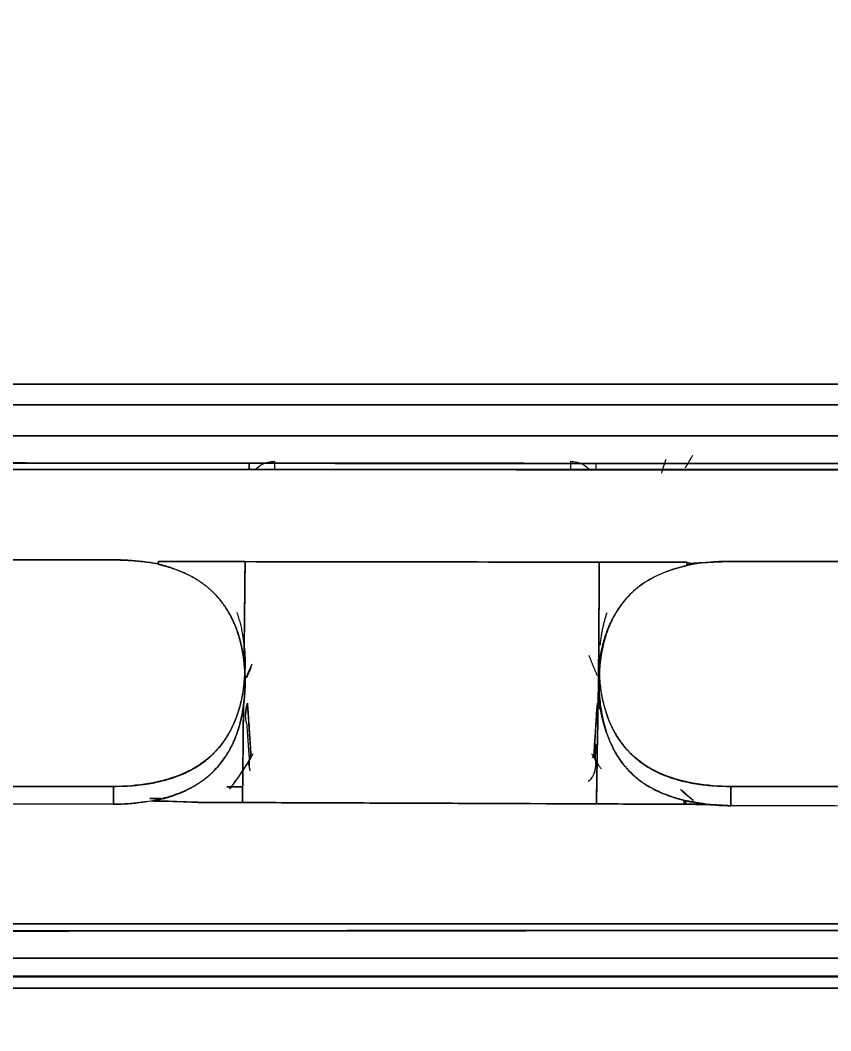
# Model space of a CAD drawing. Header units: inches. Extents: x 1105 to 1525, y -292 to 302.
# Drawn here: x 1224.23 to 1233.83, y 26.82 to 38.78 of the extents above; entities that cross this region are included whole.
import ezdxf

# ---------------------------------------------------------------- set-up
doc = ezdxf.new("R2010")
doc.units = ezdxf.units.IN
doc.header["$LTSCALE"] = 2.42
doc.header["$MEASUREMENT"] = 0
doc.header["$PDMODE"] = 3
doc.header["$PDSIZE"] = 0.3125
doc.layers.get('0').update_dxf_attribs({"linetype": 'CONTINUOUS'})
doc.layers.get('Defpoints').update_dxf_attribs({"linetype": 'CONTINUOUS'})
doc.layers.add('DIM', color=3, linetype='CONTINUOUS', lineweight=18)
doc.styles.get("Standard").update_dxf_attribs({"font": 'arial.ttf', "width": 0.8})
doc.dimstyles.new('ISO-25', dxfattribs={"dimtxt": 5, "dimasz": 2.5, "dimexe": 1.25, "dimexo": 0.625, "dimgap": 2, "dimtad": 1, "dimtih": 1, "dimtoh": 1, "dimdec": 1, "dimdsep": 46, "dimtxsty": 'Standard', "dimcen": 0, "dimclrd": 3, "dimclre": 3, "dimclrt": 4, "dimadec": 0, "dimazin": 0, "dimtfac": 1, "dimtdec": 1, "dimtmove": 0, "dimatfit": 3, "dimfxl": 1, "dimarcsym": 0})

# ---------------------------------------------------------------- blocks, each defined once
blk = doc.blocks.new('*D1')
at = {"layer": 'Defpoints', "color": 0, "transparency": 16777216}
for p in [(1211.201, 101.815), (1211.201, -172.578), (1309.638, -172.578)]:
    blk.add_point(p, dxfattribs=at)
at = {"layer": 'DIM', "color": 3, "lineweight": -2, "transparency": 16777216}
for p, q in [((1211.826, 101.815), (1310.888, 101.815)), ((1309.638, 96.815), (1309.638, -30.872)), ((1309.638, -167.578), (1309.638, -39.892)), ((1211.826, -172.578), (1310.888, -172.578))]:
    blk.add_line(p, q, dxfattribs=at)
at = {"layer": 'DIM', "color": 3, "transparency": 16777216}
for points in [[(1308.805, 96.815), (1310.472, 96.815), (1309.638, 101.815)], [(1308.805, -167.578), (1310.472, -167.578), (1309.638, -172.578)]]:
    blk.add_solid(points, dxfattribs=at)
at = {"layer": 'DIM', "color": 4, "transparency": 16777216, "insert": (1309.638, -35.382), "char_height": 5, "attachment_point": 5}
blk.add_mtext('274.4', dxfattribs=at)
blk = doc.blocks.new('*D3')
at = {"layer": 'Defpoints', "color": 0, "transparency": 16777216}
for p in [(1279.036, 140.16), (1143.365, 34.026), (1279.036, 34.019)]:
    blk.add_point(p, dxfattribs=at)
at = {"layer": 'DIM', "color": 3, "lineweight": -2, "transparency": 16777216}
for p, q in [((1143.365, 34.651), (1143.365, 141.41)), ((1279.036, 34.644), (1279.036, 141.41)), ((1148.365, 140.16), (1202.64, 140.16)), ((1274.036, 140.16), (1219.761, 140.16))]:
    blk.add_line(p, q, dxfattribs=at)
at = {"layer": 'DIM', "color": 3, "transparency": 16777216}
for points in [[(1148.365, 140.993), (1148.365, 139.326), (1143.365, 140.16)], [(1274.036, 140.993), (1274.036, 139.326), (1279.036, 140.16)]]:
    blk.add_solid(points, dxfattribs=at)
at = {"layer": 'DIM', "color": 4, "transparency": 16777216, "insert": (1211.201, 140.16), "char_height": 5, "attachment_point": 5}
blk.add_mtext('135.7', dxfattribs=at)

msp = doc.modelspace()

# ---------------------------------------------------------------- linework, layer by layer
at = {"linetype": 'Continuous', "lineweight": 18, "extrusion": (0, 1, 0)}
for p, q in [((1226.895, 30.954), (1226.895, 31.166)), ((1231.087, 31.03), (1231.087, 30.943)), ((1225.338, 29.713), (1220.958, 29.713)), ((1225.338, 29.502), (1225.338, 29.713)), ((1237.028, 29.713), (1232.648, 29.713)), ((1232.648, 29.713), (1232.648, 29.484)), ((1220.958, 29.511), (1225.338, 29.502)), ((1174.196, 27.458), (1248.197, 27.458))]:
    msp.add_line(p, q, dxfattribs=at)
at = {"linetype": 'Continuous', "lineweight": 18}
for points, degree, knots in [([(1278.773, 32.316), (1278.773, 34.452), (1278.555, 38.724), (1277.581, 45.07), (1275.967, 51.293), (1273.729, 57.334), (1270.89, 63.134), (1267.475, 68.637), (1263.519, 73.79), (1259.058, 78.543), (1254.137, 82.852), (1248.802, 86.674), (1243.105, 89.972), (1237.101, 92.715), (1230.847, 94.877), (1224.405, 96.435), (1217.834, 97.377), (1213.412, 97.587), (1211.201, 97.587)], 3, [0, 0, 0, 0, 0.0625, 0.125, 0.1875, 0.25, 0.3125, 0.375, 0.4375, 0.5, 0.5625, 0.625, 0.6875, 0.75, 0.8125, 0.875, 0.9375, 1, 1, 1, 1]), ([(1211.201, 97.587), (1213.412, 97.587), (1217.834, 97.376), (1226.594, 96.122), (1237.226, 93.007), (1247.024, 87.949), (1254.135, 82.851), (1259.059, 78.544), (1263.517, 73.789), (1267.476, 68.637), (1270.888, 63.133), (1273.73, 57.334), (1275.594, 52.3), (1276.773, 48.182), (1277.744, 44.012), (1278.555, 38.724), (1278.773, 34.452), (1278.773, 32.316)], 3, [0, 0, 0, 0, 0.0625, 0.125, 0.25, 0.375, 0.4375, 0.5, 0.5625, 0.625, 0.6875, 0.75, 0.8125, 0.84375, 0.875, 0.9375, 1, 1, 1, 1]), ([(1195.817, 93.394), (1202.015, 94.846), (1208.388, 95.111), (1213.318, 95.316), (1218.223, 94.804), (1224.622, 94.135), (1230.757, 92.275), (1238.11, 90.045), (1244.729, 86.221), (1251.525, 82.295), (1257.155, 76.908), (1262.782, 71.525), (1266.914, 64.997), (1271.044, 58.472), (1273.44, 51.181), (1275.835, 43.891), (1276.356, 36.257), (1276.877, 28.632), (1275.497, 21.105), (1274.115, 13.574), (1270.908, 6.579), (1268.052, 0.347), (1263.883, -5.15), (1257.961, -12.96), (1249.886, -18.696), (1244.869, -22.26), (1239.241, -24.844)], 2, [0, 0, 0, 0.125, 0.125, 0.1875, 0.1875, 0.25, 0.25, 0.3125, 0.3125, 0.375, 0.375, 0.4375, 0.4375, 0.5, 0.5, 0.5625, 0.5625, 0.625, 0.625, 0.6875, 0.6875, 0.75, 0.75, 0.875, 0.875, 1, 1, 1]), ([(1239.241, -24.844), (1239.945, -24.521), (1241.272, -23.883), (1243.174, -22.889), (1245.001, -21.861), (1246.885, -20.721), (1248.901, -19.401), (1251.067, -17.862), (1253.381, -16.063), (1255.852, -13.947), (1258.478, -11.445), (1261.219, -8.502), (1263.993, -5.097), (1266.701, -1.233), (1269.256, 3.091), (1271.566, 7.863), (1273.516, 12.997), (1275.013, 18.357), (1276.016, 23.822), (1276.519, 29.339), (1276.519, 34.879), (1276.016, 40.4), (1275.013, 45.856), (1273.519, 51.206), (1271.546, 56.409), (1269.108, 61.424), (1266.224, 66.213), (1262.916, 70.741), (1259.21, 74.971), (1255.137, 78.868), (1250.725, 82.407), (1245.994, 85.568), (1241.004, 88.308), (1235.91, 90.561), (1230.9, 92.3), (1226.102, 93.564), (1221.565, 94.42), (1217.342, 94.931), (1213.501, 95.163), (1210.069, 95.186), (1207.014, 95.06), (1204.285, 94.831), (1201.84, 94.532), (1199.657, 94.187), (1197.676, 93.811), (1196.425, 93.537), (1195.817, 93.394)], 3, [0, 0, 0, 0, 0.012202, 0.023189, 0.033858, 0.045296, 0.057999, 0.071972, 0.087381, 0.104481, 0.123651, 0.145097, 0.168608, 0.193819, 0.220656, 0.249232, 0.279085, 0.309194, 0.339088, 0.368937, 0.398843, 0.428755, 0.458652, 0.488547, 0.518447, 0.548347, 0.57824, 0.608136, 0.638049, 0.667943, 0.697772, 0.727718, 0.757896, 0.787508, 0.81533, 0.841142, 0.865293, 0.887639, 0.907732, 0.925508, 0.941345, 0.955585, 0.96839, 0.979913, 0.990205, 1, 1, 1, 1]), ([(1275.847, 28.397), (1275.855, 28.506), (1276.042, 31.393), (1276.001, 37.08), (1274.791, 45.363), (1272.449, 53.418), (1269.02, 61.1), (1264.562, 68.273), (1259.157, 74.81), (1252.9, 80.594), (1245.902, 85.522), (1238.289, 89.508), (1230.196, 92.479), (1221.759, 94.387), (1213.124, 95.194), (1204.448, 94.882), (1198.741, 93.93), (1195.937, 93.274)], 3, [0, 0, 0, 0, 0.002813, 0.073998, 0.145197, 0.216398, 0.287593, 0.358788, 0.429985, 0.501178, 0.572361, 0.643545, 0.714738, 0.785869, 0.857235, 0.928659, 1, 1, 1, 1]), ([(1195.887, 93.19), (1196.492, 93.332), (1197.738, 93.605), (1199.71, 93.979), (1201.883, 94.322), (1204.316, 94.62), (1207.033, 94.848), (1210.074, 94.973), (1213.49, 94.95), (1217.314, 94.719), (1221.518, 94.21), (1226.034, 93.358), (1230.81, 92.1), (1235.796, 90.369), (1240.867, 88.127), (1245.834, 85.4), (1250.543, 82.252), (1254.935, 78.73), (1258.989, 74.851), (1262.678, 70.64), (1265.971, 66.134), (1268.842, 61.366), (1271.269, 56.374), (1273.233, 51.195), (1274.72, 45.87), (1275.718, 40.438), (1276.219, 34.943), (1276.219, 29.429), (1275.719, 23.937), (1274.72, 18.497), (1273.23, 13.162), (1271.289, 8.051), (1268.99, 3.302), (1266.446, -1.003), (1263.75, -4.849), (1260.989, -8.238), (1258.26, -11.168), (1255.647, -13.658), (1253.187, -15.765), (1250.884, -17.555), (1248.728, -19.088), (1246.721, -20.401), (1244.846, -21.536), (1243.027, -22.56), (1241.133, -23.549), (1239.813, -24.184), (1239.113, -24.505)], 3, [0, 0, 0, 0, 0.009795, 0.020087, 0.03161, 0.044415, 0.058655, 0.074492, 0.092268, 0.112361, 0.134707, 0.158858, 0.18467, 0.212492, 0.242104, 0.272282, 0.302228, 0.332057, 0.361951, 0.391864, 0.42176, 0.451653, 0.481553, 0.511453, 0.541348, 0.571245, 0.601157, 0.631063, 0.660912, 0.690806, 0.720915, 0.750768, 0.779344, 0.806181, 0.831392, 0.854903, 0.876349, 0.895519, 0.912619, 0.928028, 0.942001, 0.954704, 0.966142, 0.976811, 0.987798, 1, 1, 1, 1]), ([(1238.926, -24.204), (1244.594, -21.601), (1249.636, -17.993), (1253.679, -15.099), (1257.214, -11.632), (1261.748, -7.184), (1265.281, -1.952), (1269.377, 4.114), (1271.926, 10.932), (1274.313, 17.314), (1275.221, 24.04), (1276.204, 31.32), (1275.41, 38.624), (1274.478, 47.195), (1271.171, 55.203), (1268.094, 62.655), (1263.166, 69.11), (1259.017, 74.545), (1253.753, 79.002), (1248.176, 83.723), (1241.629, 87.101), (1235.346, 90.344), (1228.485, 92.185), (1218.496, 94.865), (1208.135, 94.39), (1201.98, 94.108), (1195.989, 92.705)], 2, [0, 0, 0, 0.125, 0.125, 0.1875, 0.1875, 0.25, 0.25, 0.3125, 0.3125, 0.375, 0.375, 0.4375, 0.4375, 0.5, 0.5, 0.5625, 0.5625, 0.625, 0.625, 0.6875, 0.6875, 0.75, 0.75, 0.875, 0.875, 1, 1, 1]), ([(1195.989, 92.705), (1196.681, 92.867), (1198.001, 93.154), (1199.941, 93.514), (1201.848, 93.812), (1203.864, 94.068), (1206.081, 94.278), (1208.538, 94.424), (1211.258, 94.481), (1214.287, 94.415), (1217.665, 94.179), (1221.39, 93.718), (1225.413, 92.977), (1229.663, 91.91), (1234.077, 90.476), (1238.587, 88.642), (1243.083, 86.403), (1247.409, 83.81), (1251.422, 80.959), (1255.075, 77.927), (1258.424, 74.708), (1261.577, 71.202), (1264.604, 67.271), (1267.483, 62.819), (1270.107, 57.845), (1272.33, 52.456), (1274.036, 46.829), (1275.168, 41.173), (1275.735, 35.705), (1275.811, 30.574), (1275.491, 25.797), (1274.836, 21.258), (1273.845, 16.787), (1272.478, 12.274), (1270.697, 7.727), (1268.522, 3.274), (1266.041, -0.911), (1263.375, -4.71), (1260.618, -8.09), (1257.835, -11.072), (1255.092, -13.667), (1252.471, -15.879), (1250.029, -17.736), (1247.779, -19.294), (1245.71, -20.607), (1243.81, -21.721), (1242.074, -22.664), (1240.467, -23.48), (1239.433, -23.971), (1238.926, -24.204)], 3, [0, 0, 0, 0, 0.011269, 0.021419, 0.031278, 0.041852, 0.053605, 0.066538, 0.08081, 0.096678, 0.114498, 0.1344, 0.156117, 0.179301, 0.203861, 0.229789, 0.256714, 0.283873, 0.310306, 0.335514, 0.360061, 0.38505, 0.41157, 0.440282, 0.471001, 0.502948, 0.535235, 0.566974, 0.597228, 0.625207, 0.651, 0.675617, 0.700265, 0.725877, 0.752635, 0.779868, 0.806498, 0.831609, 0.855023, 0.876985, 0.897373, 0.915773, 0.93207, 0.946569, 0.959582, 0.971263, 0.981756, 0.991115, 1, 1, 1, 1]), ([(1248.196, 33.527), (1246.341, 33.527), (1242.787, 33.528), (1237.612, 33.531), (1232.647, 33.535), (1227.637, 33.539), (1222.421, 33.542), (1216.909, 33.544), (1213.139, 33.545), (1211.196, 33.545)], 3, [0, 0, 0, 0, 0.150471, 0.288099, 0.419622, 0.553075, 0.694302, 0.842529, 1, 1, 1, 1]), ([(1227.019, 33.464), (1227.025, 33.471), (1227.033, 33.478), (1227.058, 33.501), (1227.078, 33.515), (1227.122, 33.537), (1227.145, 33.546), (1227.193, 33.557), (1227.217, 33.56), (1227.242, 33.561)], 3, [0, 0, 0, 0, 0.120557, 0.120557, 0.413704, 0.413704, 0.706852, 0.706852, 1, 1, 1, 1]), ([(1227.242, 33.561), (1227.242, 33.56), (1227.242, 33.558), (1227.242, 33.555), (1227.242, 33.552), (1227.242, 33.549), (1227.242, 33.546), (1227.242, 33.542), (1227.242, 33.538), (1227.242, 33.534), (1227.242, 33.529), (1227.242, 33.525), (1227.242, 33.52), (1227.242, 33.514), (1227.242, 33.509), (1227.242, 33.502), (1227.242, 33.496), (1227.242, 33.489), (1227.242, 33.482), (1227.242, 33.475), (1227.242, 33.468), (1227.242, 33.464), (1227.242, 33.463)], 3, [0, 0, 0, 0, 0.048944, 0.097379, 0.14547, 0.193379, 0.241262, 0.289269, 0.337544, 0.386221, 0.435426, 0.485276, 0.535878, 0.587329, 0.639715, 0.693116, 0.747598, 0.803222, 0.860039, 0.918092, 0.977417, 1, 1, 1, 1]), ([(1230.749, 33.561), (1230.774, 33.56), (1230.798, 33.557), (1230.846, 33.546), (1230.869, 33.537), (1230.913, 33.515), (1230.933, 33.501), (1230.959, 33.478), (1230.966, 33.471), (1230.973, 33.463)], 3, [0, 0, 0, 0, 0.292109, 0.292109, 0.584218, 0.584218, 0.876327, 0.876327, 1, 1, 1, 1]), ([(1230.749, 33.561), (1230.749, 33.55), (1230.749, 33.532), (1230.749, 33.495), (1230.749, 33.481), (1230.749, 33.466)], 3, [0, 0, 0, 0, 0.657542, 0.657542, 1, 1, 1, 1]), ([(1248.196, 33.459), (1242.03, 33.461), (1235.863, 33.462), (1223.53, 33.463), (1217.363, 33.463), (1211.196, 33.465)], 3, [0, 0, 0, 0, 0.5, 0.5, 1, 1, 1, 1]), ([(1211.196, 33.465), (1212.231, 33.465), (1214.4, 33.465), (1217.802, 33.465), (1221.502, 33.464), (1225.5, 33.463), (1229.723, 33.462), (1233.899, 33.461), (1237.758, 33.46), (1241.1, 33.459), (1243.925, 33.459), (1246.233, 33.459), (1247.599, 33.459), (1248.196, 33.459)], 3, [0, 0, 0, 0, 0.083895, 0.175842, 0.275842, 0.383895, 0.5, 0.618249, 0.722532, 0.812849, 0.889199, 0.951583, 1, 1, 1, 1]), ([(1225.333, 32.394), (1225.341, 32.394), (1225.357, 32.394), (1225.382, 32.393), (1225.406, 32.393), (1225.429, 32.392), (1225.453, 32.391), (1225.477, 32.391), (1225.5, 32.389), (1225.523, 32.388), (1225.546, 32.387), (1225.569, 32.385), (1225.592, 32.383), (1225.615, 32.381), (1225.638, 32.379), (1225.66, 32.377), (1225.675, 32.375), (1225.682, 32.374)], 3, [0, 0, 0, 0, 0.06909, 0.137801, 0.206138, 0.274111, 0.341726, 0.408991, 0.475916, 0.542506, 0.608771, 0.674719, 0.740359, 0.805698, 0.870745, 0.93551, 1, 1, 1, 1]), ([(1226.883, 31.184), (1226.882, 31.191), (1226.881, 31.205), (1226.878, 31.226), (1226.875, 31.248), (1226.872, 31.269), (1226.868, 31.291), (1226.864, 31.312), (1226.86, 31.333), (1226.856, 31.355), (1226.851, 31.376), (1226.847, 31.397), (1226.841, 31.418), (1226.836, 31.439), (1226.83, 31.461), (1226.824, 31.482), (1226.818, 31.503), (1226.811, 31.523), (1226.804, 31.544), (1226.797, 31.565), (1226.789, 31.586), (1226.781, 31.606), (1226.773, 31.627), (1226.764, 31.647), (1226.755, 31.667), (1226.746, 31.687), (1226.736, 31.707), (1226.726, 31.727), (1226.715, 31.747), (1226.705, 31.766), (1226.693, 31.785), (1226.682, 31.804), (1226.67, 31.823), (1226.657, 31.842), (1226.644, 31.861), (1226.631, 31.879), (1226.617, 31.897), (1226.603, 31.915), (1226.589, 31.932), (1226.574, 31.949), (1226.559, 31.966), (1226.539, 31.988), (1226.514, 32.013), (1226.482, 32.043), (1226.45, 32.071), (1226.416, 32.098), (1226.381, 32.123), (1226.345, 32.147), (1226.308, 32.17), (1226.271, 32.192), (1226.232, 32.212), (1226.193, 32.231), (1226.154, 32.249), (1226.114, 32.266), (1226.073, 32.282), (1226.032, 32.296), (1225.991, 32.31), (1225.949, 32.322), (1225.907, 32.334), (1225.879, 32.34), (1225.865, 32.344)], 3, [0, 0, 0, 0, 0.013165, 0.026341, 0.039529, 0.05273, 0.065944, 0.079173, 0.092416, 0.105675, 0.118951, 0.132242, 0.145549, 0.158869, 0.172202, 0.185546, 0.1989, 0.212265, 0.225639, 0.239023, 0.252415, 0.265817, 0.279229, 0.292651, 0.306085, 0.31953, 0.332988, 0.346462, 0.359952, 0.37346, 0.386988, 0.400532, 0.414091, 0.427665, 0.441251, 0.454848, 0.468455, 0.482071, 0.495695, 0.509327, 0.522965, 0.53661, 0.56236, 0.588095, 0.613819, 0.639542, 0.665276, 0.691025, 0.716791, 0.742571, 0.768361, 0.794149, 0.819924, 0.845674, 0.871403, 0.897121, 0.922835, 0.948552, 0.974273, 1, 1, 1, 1]), ([(1225.865, 32.342), (1225.872, 32.34), (1225.886, 32.337), (1225.907, 32.332), (1225.928, 32.326), (1225.949, 32.321), (1225.969, 32.315), (1225.989, 32.309), (1226.009, 32.303), (1226.029, 32.297), (1226.049, 32.29), (1226.068, 32.283), (1226.087, 32.276), (1226.106, 32.269), (1226.125, 32.262), (1226.143, 32.254), (1226.162, 32.246), (1226.18, 32.238), (1226.197, 32.23), (1226.215, 32.221), (1226.232, 32.213), (1226.249, 32.204), (1226.266, 32.195), (1226.283, 32.186), (1226.299, 32.176), (1226.316, 32.166), (1226.332, 32.156), (1226.348, 32.146), (1226.363, 32.136), (1226.378, 32.125), (1226.394, 32.115), (1226.408, 32.104), (1226.423, 32.093), (1226.438, 32.081), (1226.452, 32.07), (1226.466, 32.058), (1226.479, 32.046), (1226.493, 32.034), (1226.506, 32.021), (1226.519, 32.009), (1226.532, 31.996), (1226.545, 31.983), (1226.557, 31.97), (1226.57, 31.956), (1226.582, 31.943), (1226.593, 31.929), (1226.605, 31.915), (1226.616, 31.9), (1226.627, 31.886), (1226.638, 31.871), (1226.649, 31.856), (1226.659, 31.841), (1226.669, 31.826), (1226.679, 31.811), (1226.689, 31.795), (1226.699, 31.779), (1226.708, 31.763), (1226.717, 31.747), (1226.726, 31.73), (1226.735, 31.713), (1226.743, 31.696), (1226.751, 31.679), (1226.759, 31.662), (1226.767, 31.644), (1226.774, 31.627), (1226.782, 31.609), (1226.789, 31.59), (1226.796, 31.572), (1226.802, 31.553), (1226.809, 31.535), (1226.815, 31.516), (1226.821, 31.496), (1226.826, 31.477), (1226.832, 31.457), (1226.837, 31.438), (1226.842, 31.418), (1226.847, 31.397), (1226.852, 31.377), (1226.856, 31.356), (1226.86, 31.335), (1226.864, 31.314), (1226.868, 31.293), (1226.871, 31.272), (1226.875, 31.25), (1226.878, 31.228), (1226.881, 31.206), (1226.882, 31.191), (1226.883, 31.184)], 3, [0, 0, 0, 0, 0.012942, 0.025786, 0.038535, 0.051191, 0.063754, 0.076228, 0.088615, 0.100916, 0.113133, 0.125269, 0.137327, 0.149307, 0.161213, 0.173046, 0.18481, 0.196506, 0.208137, 0.219705, 0.231213, 0.242664, 0.254059, 0.265403, 0.276697, 0.287943, 0.299146, 0.310307, 0.321429, 0.332516, 0.343569, 0.354593, 0.365589, 0.376562, 0.387513, 0.398446, 0.409364, 0.420271, 0.431168, 0.442059, 0.452947, 0.463836, 0.474728, 0.485626, 0.496533, 0.507453, 0.518389, 0.529343, 0.540318, 0.551318, 0.562346, 0.573404, 0.584495, 0.595622, 0.606789, 0.617997, 0.629251, 0.640552, 0.651903, 0.663307, 0.674767, 0.686285, 0.697864, 0.709506, 0.721215, 0.732991, 0.744839, 0.75676, 0.768756, 0.78083, 0.792984, 0.805221, 0.817542, 0.829949, 0.842445, 0.855032, 0.867711, 0.880484, 0.893355, 0.906323, 0.919391, 0.932562, 0.945836, 0.959215, 0.972701, 0.986295, 1, 1, 1, 1]), ([(1226.896, 32.373), (1226.725, 32.373), (1226.555, 32.373), (1226.213, 32.374), (1226.042, 32.374), (1225.871, 32.374)], 3, [0, 0, 0, 0, 0.5, 0.5, 1, 1, 1, 1]), ([(1231.081, 30.981), (1231.081, 30.989), (1231.081, 31.005), (1231.082, 31.029), (1231.083, 31.052), (1231.084, 31.076), (1231.086, 31.099), (1231.088, 31.122), (1231.09, 31.145), (1231.092, 31.168), (1231.095, 31.191), (1231.098, 31.213), (1231.101, 31.235), (1231.104, 31.257), (1231.108, 31.279), (1231.112, 31.301), (1231.116, 31.323), (1231.121, 31.344), (1231.126, 31.365), (1231.131, 31.386), (1231.136, 31.407), (1231.142, 31.428), (1231.148, 31.448), (1231.154, 31.469), (1231.16, 31.489), (1231.167, 31.509), (1231.174, 31.529), (1231.181, 31.548), (1231.188, 31.568), (1231.196, 31.587), (1231.204, 31.606), (1231.212, 31.625), (1231.221, 31.644), (1231.229, 31.663), (1231.238, 31.681), (1231.248, 31.699), (1231.257, 31.717), (1231.267, 31.735), (1231.277, 31.753), (1231.288, 31.771), (1231.298, 31.788), (1231.312, 31.81), (1231.329, 31.836), (1231.35, 31.865), (1231.373, 31.894), (1231.395, 31.922), (1231.419, 31.949), (1231.444, 31.975), (1231.47, 32.001), (1231.496, 32.025), (1231.524, 32.049), (1231.552, 32.072), (1231.581, 32.094), (1231.611, 32.115), (1231.642, 32.136), (1231.674, 32.155), (1231.707, 32.174), (1231.74, 32.192), (1231.775, 32.209), (1231.81, 32.225), (1231.847, 32.241), (1231.884, 32.255), (1231.922, 32.269), (1231.961, 32.282), (1232, 32.294), (1232.041, 32.306), (1232.083, 32.316), (1232.111, 32.323), (1232.125, 32.326)], 3, [0, 0, 0, 0, 0.013081, 0.026071, 0.038972, 0.051785, 0.064511, 0.077152, 0.089711, 0.102189, 0.114586, 0.126907, 0.139151, 0.151322, 0.16342, 0.175449, 0.187409, 0.199303, 0.211133, 0.222901, 0.234609, 0.24626, 0.257855, 0.269396, 0.280886, 0.292328, 0.303722, 0.315073, 0.326381, 0.33765, 0.348881, 0.360078, 0.371243, 0.382377, 0.393484, 0.404567, 0.415627, 0.426667, 0.437689, 0.448697, 0.459693, 0.47068, 0.49041, 0.510021, 0.529535, 0.548972, 0.568354, 0.587703, 0.607041, 0.626389, 0.645769, 0.665204, 0.684714, 0.704322, 0.724047, 0.743912, 0.763936, 0.784139, 0.804541, 0.825161, 0.846016, 0.867125, 0.888505, 0.91017, 0.932138, 0.954423, 0.977039, 1, 1, 1, 1]), ([(1232.125, 32.326), (1232.048, 32.309), (1231.972, 32.287), (1231.861, 32.246), (1231.825, 32.231), (1231.753, 32.198), (1231.718, 32.18), (1231.617, 32.121), (1231.553, 32.076), (1231.437, 31.971), (1231.36, 31.883), (1231.297, 31.786), (1231.259, 31.719), (1231.241, 31.685), (1231.193, 31.58), (1231.168, 31.507), (1231.138, 31.396), (1231.13, 31.359), (1231.115, 31.284), (1231.097, 31.171), (1231.089, 31.057), (1231.088, 30.981)], 3, [0, 0, 0, 0, 0.125, 0.125, 0.1875, 0.1875, 0.25, 0.25, 0.375, 0.375, 0.5, 0.5625, 0.5625, 0.625, 0.625, 0.75, 0.75, 0.8125, 0.8125, 0.875, 1, 1, 1, 1]), ([(1232.125, 32.366), (1231.953, 32.365), (1231.78, 32.366), (1231.435, 32.366), (1231.262, 32.367), (1231.09, 32.367)], 3, [0, 0, 0, 0, 0.5, 0.5, 1, 1, 1, 1]), ([(1232.165, 32.35), (1232.158, 32.353), (1232.152, 32.356), (1232.139, 32.361), (1232.132, 32.363), (1232.125, 32.366)], 3, [0, 0, 0, 0, 0.5, 0.5, 1, 1, 1, 1]), ([(1232.125, 32.326), (1232.132, 32.33), (1232.138, 32.334), (1232.151, 32.342), (1232.158, 32.346), (1232.165, 32.35)], 3, [0, 0, 0, 0, 0.5, 0.5, 1, 1, 1, 1]), ([(1232.165, 32.356), (1232.168, 32.356), (1232.174, 32.356), (1232.185, 32.356), (1232.196, 32.356), (1232.209, 32.357), (1232.222, 32.358), (1232.237, 32.358), (1232.252, 32.359), (1232.272, 32.361), (1232.294, 32.362), (1232.317, 32.363), (1232.338, 32.364), (1232.356, 32.365), (1232.367, 32.365), (1232.373, 32.365)], 3, [0, 0, 0, 0, 0.045046, 0.095057, 0.150046, 0.210026, 0.275006, 0.344991, 0.419988, 0.500001, 0.625717, 0.738548, 0.838515, 0.925649, 1, 1, 1, 1]), ([(1225.338, 29.713), (1226.095, 29.713), (1226.487, 30.069), (1226.894, 30.439), (1226.895, 31.162), (1226.896, 31.506), (1226.802, 31.77)], 2, [0, 0, 0, 0.403551, 0.403551, 0.807102, 0.807102, 1, 1, 1]), ([(1226.882, 31.403), (1226.893, 31.312), (1226.903, 31.073), (1226.862, 30.702), (1226.717, 30.324), (1226.474, 30.029), (1226.142, 29.836), (1225.754, 29.733), (1225.478, 29.713), (1225.338, 29.713)], 3, [0, 0, 0, 0, 0.104144, 0.272626, 0.424735, 0.558857, 0.69511, 0.845789, 1, 1, 1, 1]), ([(1226.877, 30.673), (1226.889, 30.757), (1226.894, 30.843), (1226.896, 31.013), (1226.893, 31.099), (1226.883, 31.184)], 3, [0, 0, 0, 0, 0.5, 0.5, 1, 1, 1, 1]), ([(1232.648, 29.713), (1232.507, 29.713), (1232.229, 29.733), (1231.84, 29.836), (1231.508, 30.029), (1231.265, 30.324), (1231.121, 30.702), (1231.089, 30.994), (1231.087, 31.154), (1231.087, 31.166)], 3, [0, 0, 0, 0, 0.1708, 0.336184, 0.485735, 0.632946, 0.7999, 0.984826, 1, 1, 1, 1]), ([(1231.087, 31.159), (1231.089, 30.437), (1231.498, 30.067), (1231.89, 29.712), (1232.648, 29.713)], 2, [0, 0, 0, 0.5, 0.5, 1, 1, 1]), ([(1232.098, 29.546), (1232.091, 29.548), (1232.076, 29.552), (1232.055, 29.558), (1232.033, 29.564), (1232.012, 29.57), (1231.991, 29.576), (1231.97, 29.583), (1231.95, 29.59), (1231.93, 29.597), (1231.91, 29.604), (1231.89, 29.611), (1231.871, 29.619), (1231.852, 29.626), (1231.833, 29.634), (1231.814, 29.642), (1231.796, 29.651), (1231.778, 29.659), (1231.76, 29.668), (1231.742, 29.677), (1231.725, 29.686), (1231.708, 29.695), (1231.691, 29.704), (1231.674, 29.714), (1231.658, 29.724), (1231.642, 29.734), (1231.626, 29.744), (1231.611, 29.754), (1231.596, 29.765), (1231.581, 29.775), (1231.566, 29.786), (1231.552, 29.798), (1231.537, 29.809), (1231.523, 29.82), (1231.51, 29.832), (1231.496, 29.844), (1231.467, 29.871), (1231.424, 29.915), (1231.369, 29.98), (1231.32, 30.05), (1231.274, 30.124), (1231.241, 30.189), (1231.217, 30.242), (1231.201, 30.281), (1231.185, 30.32), (1231.171, 30.36), (1231.158, 30.401), (1231.146, 30.442), (1231.134, 30.484), (1231.124, 30.526), (1231.115, 30.569), (1231.107, 30.613), (1231.1, 30.657), (1231.094, 30.701), (1231.089, 30.747), (1231.085, 30.792), (1231.083, 30.839), (1231.081, 30.885), (1231.08, 30.933), (1231.08, 30.965), (1231.081, 30.981)], 3, [0, 0, 0, 0, 0.01158, 0.023056, 0.034431, 0.045706, 0.056883, 0.067963, 0.078948, 0.08984, 0.100641, 0.111352, 0.121976, 0.132515, 0.14297, 0.153343, 0.163638, 0.173855, 0.183998, 0.194068, 0.204068, 0.214, 0.223867, 0.23367, 0.243414, 0.2531, 0.26273, 0.272308, 0.281836, 0.291317, 0.300754, 0.310149, 0.319506, 0.328827, 0.338115, 0.347372, 0.356603, 0.399867, 0.443559, 0.487944, 0.533273, 0.579781, 0.601847, 0.62398, 0.646197, 0.668515, 0.69095, 0.713517, 0.736232, 0.75911, 0.782167, 0.805417, 0.828875, 0.852553, 0.876466, 0.900627, 0.925049, 0.949744, 0.974724, 1, 1, 1, 1]), ([(1231.088, 30.981), (1231.087, 30.941), (1231.087, 30.901), (1231.09, 30.822), (1231.097, 30.704), (1231.115, 30.586), (1231.15, 30.432), (1231.172, 30.355), (1231.23, 30.207), (1231.266, 30.136), (1231.351, 30), (1231.402, 29.937), (1231.487, 29.851), (1231.517, 29.824), (1231.58, 29.774), (1231.613, 29.751), (1231.716, 29.686), (1231.789, 29.649), (1231.941, 29.589), (1232.019, 29.565), (1232.098, 29.546)], 3, [0, 0, 0, 0, 0.0625, 0.0625, 0.125, 0.25, 0.25, 0.375, 0.375, 0.5, 0.5, 0.625, 0.625, 0.6875, 0.6875, 0.75, 0.75, 0.875, 0.875, 1, 1, 1, 1]), ([(1225.817, 29.55), (1225.886, 29.563), (1225.989, 29.589), (1226.089, 29.625), (1226.154, 29.651), (1226.187, 29.665), (1226.282, 29.711), (1226.343, 29.747), (1226.427, 29.809), (1226.455, 29.831), (1226.507, 29.877), (1226.581, 29.95), (1226.644, 30.034), (1226.717, 30.151), (1226.748, 30.213), (1226.8, 30.34), (1226.821, 30.405), (1226.855, 30.538), (1226.868, 30.605), (1226.877, 30.673)], 3, [0, 0, 0, 0, 0.125, 0.1875, 0.1875, 0.25, 0.25, 0.375, 0.375, 0.4375, 0.4375, 0.5, 0.625, 0.625, 0.75, 0.75, 0.875, 0.875, 1, 1, 1, 1]), ([(1226.877, 30.673), (1226.876, 30.665), (1226.874, 30.651), (1226.871, 30.629), (1226.867, 30.607), (1226.864, 30.586), (1226.86, 30.565), (1226.855, 30.544), (1226.851, 30.523), (1226.846, 30.502), (1226.841, 30.482), (1226.836, 30.462), (1226.831, 30.442), (1226.825, 30.422), (1226.82, 30.402), (1226.814, 30.383), (1226.807, 30.364), (1226.801, 30.345), (1226.794, 30.326), (1226.787, 30.308), (1226.78, 30.289), (1226.773, 30.271), (1226.765, 30.253), (1226.758, 30.236), (1226.75, 30.218), (1226.741, 30.201), (1226.733, 30.184), (1226.724, 30.167), (1226.715, 30.15), (1226.706, 30.134), (1226.697, 30.117), (1226.687, 30.101), (1226.678, 30.086), (1226.668, 30.07), (1226.657, 30.054), (1226.647, 30.039), (1226.636, 30.024), (1226.625, 30.009), (1226.614, 29.995), (1226.603, 29.981), (1226.591, 29.966), (1226.579, 29.952), (1226.567, 29.939), (1226.555, 29.925), (1226.543, 29.912), (1226.53, 29.899), (1226.517, 29.886), (1226.504, 29.873), (1226.491, 29.86), (1226.477, 29.848), (1226.463, 29.836), (1226.449, 29.824), (1226.435, 29.812), (1226.421, 29.801), (1226.406, 29.79), (1226.391, 29.779), (1226.376, 29.768), (1226.361, 29.757), (1226.345, 29.747), (1226.329, 29.736), (1226.313, 29.726), (1226.297, 29.717), (1226.28, 29.707), (1226.264, 29.698), (1226.247, 29.689), (1226.23, 29.68), (1226.212, 29.671), (1226.195, 29.662), (1226.177, 29.654), (1226.159, 29.646), (1226.141, 29.638), (1226.122, 29.63), (1226.104, 29.623), (1226.085, 29.615), (1226.066, 29.608), (1226.046, 29.601), (1226.027, 29.595), (1226.007, 29.588), (1225.987, 29.582), (1225.966, 29.576), (1225.946, 29.57), (1225.925, 29.565), (1225.904, 29.56), (1225.883, 29.554), (1225.862, 29.55), (1225.84, 29.545), (1225.826, 29.542), (1225.819, 29.54)], 3, [0, 0, 0, 0, 0.013521, 0.026936, 0.040246, 0.053454, 0.06656, 0.079567, 0.092476, 0.105289, 0.118008, 0.130635, 0.143172, 0.155621, 0.167983, 0.180262, 0.192458, 0.204575, 0.216614, 0.228578, 0.240468, 0.252288, 0.26404, 0.275726, 0.287348, 0.298909, 0.310412, 0.321859, 0.333252, 0.344595, 0.35589, 0.36714, 0.378347, 0.389515, 0.400646, 0.411742, 0.422808, 0.433845, 0.444857, 0.455846, 0.466816, 0.477769, 0.488709, 0.499638, 0.510559, 0.521476, 0.532391, 0.543307, 0.554228, 0.565156, 0.576095, 0.587047, 0.598015, 0.609002, 0.620012, 0.631046, 0.642109, 0.653202, 0.664329, 0.675493, 0.686696, 0.69794, 0.70923, 0.720567, 0.731954, 0.743393, 0.754888, 0.766441, 0.778053, 0.789729, 0.801469, 0.813278, 0.825155, 0.837105, 0.84913, 0.861231, 0.873411, 0.885672, 0.898016, 0.910445, 0.922961, 0.935566, 0.948263, 0.961053, 0.973938, 0.98692, 1, 1, 1, 1]), ([(1226.924, 30.697), (1226.923, 30.694), (1226.921, 30.687), (1226.918, 30.678), (1226.916, 30.668), (1226.913, 30.659), (1226.911, 30.649), (1226.909, 30.64), (1226.908, 30.631), (1226.906, 30.622), (1226.905, 30.613), (1226.904, 30.604), (1226.903, 30.595), (1226.903, 30.587), (1226.902, 30.578), (1226.902, 30.57), (1226.902, 30.562), (1226.902, 30.557), (1226.902, 30.554)], 3, [0, 0, 0, 0, 0.071118, 0.141097, 0.209938, 0.277644, 0.344217, 0.409659, 0.47397, 0.537153, 0.599209, 0.660138, 0.719942, 0.778622, 0.836178, 0.892611, 0.947923, 1, 1, 1, 1]), ([(1226.914, 30.456), (1226.913, 30.462), (1226.91, 30.474), (1226.906, 30.494), (1226.903, 30.516), (1226.902, 30.537), (1226.901, 30.559), (1226.902, 30.58), (1226.904, 30.601), (1226.906, 30.621), (1226.91, 30.641), (1226.914, 30.66), (1226.919, 30.679), (1226.922, 30.691), (1226.924, 30.697)], 3, [0, 0, 0, 0, 0.064227, 0.149758, 0.235286, 0.320758, 0.406131, 0.491376, 0.576478, 0.661429, 0.746238, 0.830918, 0.915494, 1, 1, 1, 1]), ([(1226.924, 30.697), (1226.926, 30.664), (1226.935, 30.541), (1226.948, 30.338), (1226.96, 30.168), (1226.965, 30.089)], 3, [0, 0, 0, 0, 0.161683, 0.608674, 1, 1, 1, 1]), ([(1231.026, 30.089), (1231.031, 30.156), (1231.041, 30.306), (1231.054, 30.509), (1231.063, 30.645), (1231.067, 30.697)], 3, [0, 0, 0, 0, 0.330907, 0.7423, 1, 1, 1, 1]), ([(1226.964, 30.053), (1226.902, 29.951), (1226.836, 29.851), (1226.748, 29.73), (1226.731, 29.707), (1226.713, 29.683)], 3, [0, 0, 0, 0, 0.804024, 0.804024, 1, 1, 1, 1]), ([(1226.942, 29.957), (1226.941, 29.978), (1226.942, 29.999), (1226.949, 30.044), (1226.955, 30.067), (1226.965, 30.089)], 3, [0, 0, 0, 0, 0.470236, 0.470236, 1, 1, 1, 1]), ([(1231.026, 30.089), (1231.036, 30.067), (1231.042, 30.044), (1231.05, 29.996), (1231.05, 29.972), (1231.046, 29.925), (1231.04, 29.902), (1231.024, 29.857), (1231.013, 29.835), (1230.988, 29.799), (1230.974, 29.783), (1230.96, 29.77)], 3, [0, 0, 0, 0, 0.206724, 0.206724, 0.413447, 0.413447, 0.620171, 0.620171, 0.826895, 0.826895, 1, 1, 1, 1]), ([(1232.098, 29.546), (1232.143, 29.536), (1232.189, 29.527), (1232.279, 29.511), (1232.325, 29.505), (1232.371, 29.5)], 3, [0, 0, 0, 0, 0.5, 0.5, 1, 1, 1, 1]), ([(1225.683, 29.527), (1225.675, 29.526), (1225.661, 29.523), (1225.638, 29.52), (1225.616, 29.517), (1225.594, 29.515), (1225.571, 29.512), (1225.548, 29.51), (1225.526, 29.508), (1225.503, 29.507), (1225.48, 29.505), (1225.456, 29.504), (1225.433, 29.503), (1225.41, 29.502), (1225.386, 29.502), (1225.362, 29.501), (1225.346, 29.501), (1225.338, 29.501)], 3, [0, 0, 0, 0, 0.064442, 0.129166, 0.194181, 0.259495, 0.325117, 0.391055, 0.457316, 0.523909, 0.590842, 0.658122, 0.725758, 0.793756, 0.862124, 0.93087, 1, 1, 1, 1]), ([(1226.865, 29.522), (1226.842, 29.522), (1226.757, 29.522), (1226.647, 29.522), (1226.537, 29.522), (1226.469, 29.522), (1226.407, 29.523), (1226.348, 29.524), (1226.28, 29.526), (1226.192, 29.529), (1226.098, 29.532), (1226.009, 29.536), (1225.938, 29.538), (1225.875, 29.54), (1225.837, 29.54), (1225.819, 29.54)], 3, [0, 0, 0, 0, 0.06457, 0.244286, 0.315249, 0.380216, 0.439187, 0.492166, 0.549763, 0.634027, 0.744961, 0.821042, 0.888907, 0.948559, 1, 1, 1, 1]), ([(1225.819, 29.54), (1225.822, 29.54), (1225.828, 29.54), (1225.837, 29.54), (1225.846, 29.54), (1225.855, 29.54), (1225.864, 29.54), (1225.873, 29.54), (1225.882, 29.54), (1225.891, 29.539), (1225.9, 29.539), (1225.909, 29.539), (1225.918, 29.539), (1225.927, 29.539), (1225.936, 29.539), (1225.945, 29.539), (1225.954, 29.538), (1225.963, 29.538), (1225.972, 29.538), (1225.981, 29.538), (1225.99, 29.538), (1225.999, 29.537), (1226.008, 29.537), (1226.017, 29.537), (1226.026, 29.537), (1226.035, 29.536), (1226.044, 29.536), (1226.053, 29.536), (1226.062, 29.536), (1226.071, 29.535), (1226.08, 29.535), (1226.089, 29.535), (1226.098, 29.535), (1226.107, 29.534), (1226.116, 29.534), (1226.125, 29.534), (1226.134, 29.533), (1226.143, 29.533), (1226.152, 29.533), (1226.161, 29.532), (1226.17, 29.532), (1226.179, 29.532), (1226.188, 29.531), (1226.197, 29.531), (1226.206, 29.531), (1226.215, 29.53), (1226.224, 29.53), (1226.233, 29.53), (1226.242, 29.529), (1226.251, 29.529), (1226.26, 29.528), (1226.269, 29.528), (1226.278, 29.527), (1226.287, 29.527), (1226.296, 29.527), (1226.305, 29.526), (1226.314, 29.526), (1226.323, 29.525), (1226.332, 29.525), (1226.341, 29.524), (1226.348, 29.524), (1226.355, 29.524), (1226.363, 29.524), (1226.376, 29.524), (1226.395, 29.524), (1226.419, 29.524), (1226.448, 29.523), (1226.482, 29.523), (1226.521, 29.523), (1226.566, 29.523), (1226.616, 29.523), (1226.671, 29.523), (1226.731, 29.523), (1226.796, 29.522), (1226.841, 29.522), (1226.865, 29.522)], 3, [0, 0, 0, 0, 0.008607, 0.017213, 0.02582, 0.034426, 0.043033, 0.051639, 0.060246, 0.068852, 0.077458, 0.086065, 0.094671, 0.103277, 0.111884, 0.12049, 0.129096, 0.137702, 0.146309, 0.154915, 0.163521, 0.172128, 0.180734, 0.189341, 0.197947, 0.206554, 0.21516, 0.223767, 0.232374, 0.24098, 0.249587, 0.258194, 0.266801, 0.275408, 0.284015, 0.292623, 0.30123, 0.309838, 0.318446, 0.327053, 0.335661, 0.344269, 0.352878, 0.361486, 0.370095, 0.378704, 0.387312, 0.395922, 0.404531, 0.41314, 0.42175, 0.43036, 0.43897, 0.447581, 0.456191, 0.464802, 0.473413, 0.482025, 0.490636, 0.499248, 0.50786, 0.51078, 0.518659, 0.531497, 0.549293, 0.572049, 0.599763, 0.632437, 0.670069, 0.71266, 0.76021, 0.812719, 0.870187, 0.932614, 1, 1, 1, 1]), ([(1231.056, 29.506), (1231.228, 29.505), (1231.4, 29.504), (1231.744, 29.503), (1231.916, 29.502), (1232.088, 29.501)], 3, [0, 0, 0, 0, 0.5, 0.5, 1, 1, 1, 1]), ([(1248.196, 28.087), (1247.772, 28.087), (1246.77, 28.088), (1245.039, 28.088), (1242.853, 28.088), (1240.21, 28.088), (1237.111, 28.087), (1233.556, 28.086), (1229.703, 28.086), (1225.753, 28.085), (1221.908, 28.084), (1218.208, 28.084), (1214.653, 28.083), (1212.333, 28.083), (1211.196, 28.083)], 3, [0, 0, 0, 0, 0.034446, 0.081219, 0.14032, 0.211749, 0.295505, 0.391589, 0.5, 0.607881, 0.711822, 0.811822, 0.907881, 1, 1, 1, 1]), ([(1211.196, 28.083), (1217.363, 28.086), (1223.53, 28.086), (1235.863, 28.085), (1242.03, 28.085), (1248.196, 28.087)], 3, [0, 0, 0, 0, 0.5, 0.5, 1, 1, 1, 1]), ([(1211.196, 27.997), (1213.31, 27.997), (1217.388, 27.998), (1223.299, 28), (1228.819, 28.004), (1234.008, 28.008), (1238.901, 28.011), (1243.6, 28.014), (1246.667, 28.015), (1248.196, 28.015)], 3, [0, 0, 0, 0, 0.171374, 0.330633, 0.479275, 0.618984, 0.751357, 0.875997, 1, 1, 1, 1])]:
    msp.add_open_spline(points, degree=degree, knots=knots, dxfattribs=at)
for points, degree in [([(1277.701, 32.107), (1277.701, 38.433), (1275.145, 50.843), (1270.132, 62.533), (1262.855, 73.054), (1253.592, 82.001), (1242.701, 89.031), (1230.599, 93.873), (1217.75, 96.342), (1211.201, 96.342)], 2), ([(1211.201, 96.342), (1213.377, 96.342), (1217.729, 96.135), (1224.195, 95.209), (1230.535, 93.675), (1236.69, 91.547), (1242.599, 88.848), (1248.205, 85.602), (1253.455, 81.841), (1258.299, 77.601), (1262.688, 72.923), (1266.582, 67.851), (1269.943, 62.436), (1272.737, 56.728), (1274.939, 50.784), (1276.528, 44.659), (1277.487, 38.414), (1277.701, 34.21), (1277.701, 32.107)], 3), ([(1248.196, 34.474), (1174.196, 34.474)], 1), ([(1174.196, 34.474), (1248.196, 34.474)], 1), ([(1174.196, 34.229), (1248.196, 34.229)], 1), ([(1248.196, 34.229), (1223.53, 34.229), (1198.863, 34.229), (1174.196, 34.229)], 3), ([(1174.196, 33.862), (1198.863, 33.862), (1223.53, 33.862), (1248.196, 33.862)], 3), ([(1248.196, 33.862), (1174.196, 33.862)], 1), ([(1232.11, 33.483), (1232.151, 33.557), (1232.196, 33.629)], 2), ([(1211.196, 33.545), (1248.196, 33.527)], 1), ([(1226.947, 33.463), (1226.945, 33.488), (1226.944, 33.513), (1226.942, 33.537)], 3), ([(1226.943, 33.537), (1226.947, 33.463)], 1), ([(1231.05, 33.462), (1231.055, 33.536)], 1), ([(1231.829, 33.422), (1231.845, 33.478), (1231.863, 33.533), (1231.883, 33.588)], 3), ([(1220.958, 32.403), (1222.416, 32.4), (1223.875, 32.397), (1225.333, 32.394)], 3), ([(1225.333, 32.394), (1220.958, 32.403)], 1), ([(1225.682, 32.374), (1225.567, 32.389), (1225.45, 32.395), (1225.333, 32.394)], 3), ([(1225.682, 32.374), (1225.743, 32.366), (1225.804, 32.359), (1225.865, 32.351)], 3), ([(1225.865, 32.344), (1225.804, 32.357), (1225.744, 32.367), (1225.682, 32.374)], 3), ([(1225.865, 32.351), (1225.867, 32.358), (1225.869, 32.366), (1225.871, 32.374)], 3), ([(1225.871, 32.374), (1225.869, 32.363), (1225.867, 32.352), (1225.865, 32.342)], 3), ([(1225.871, 32.374), (1226.213, 32.373), (1226.555, 32.373), (1226.896, 32.373)], 3), ([(1226.896, 32.373), (1226.883, 31.184)], 1), ([(1226.883, 31.184), (1226.887, 31.58), (1226.892, 31.977), (1226.896, 32.373)], 3), ([(1226.896, 32.373), (1228.294, 32.371), (1229.692, 32.369), (1231.09, 32.367)], 3), ([(1231.09, 32.367), (1226.896, 32.373)], 1), ([(1231.09, 32.367), (1231.087, 31.905), (1231.084, 31.443), (1231.081, 30.981)], 3), ([(1231.081, 30.981), (1231.09, 32.367)], 1), ([(1231.09, 32.367), (1231.435, 32.367), (1231.78, 32.366), (1232.125, 32.366)], 3), ([(1232.125, 32.366), (1232.139, 32.362), (1232.152, 32.359), (1232.165, 32.356)], 3), ([(1232.125, 32.366), (1232.125, 32.353), (1232.125, 32.339), (1232.125, 32.326)], 3), ([(1232.125, 32.326), (1232.125, 32.339), (1232.125, 32.353), (1232.125, 32.366)], 3), ([(1232.168, 32.335), (1232.154, 32.332), (1232.139, 32.329), (1232.125, 32.326)], 3), ([(1232.373, 32.365), (1232.304, 32.358), (1232.236, 32.348), (1232.168, 32.335)], 3), ([(1232.648, 32.376), (1232.556, 32.377), (1232.464, 32.374), (1232.373, 32.365)], 3), ([(1232.373, 32.365), (1232.464, 32.369), (1232.556, 32.372), (1232.648, 32.376)], 3), ([(1237.023, 32.366), (1232.648, 32.376)], 1), ([(1232.648, 32.376), (1234.106, 32.373), (1235.565, 32.369), (1237.023, 32.366)], 3), ([(1231.18, 31.768), (1231.117, 31.591), (1231.097, 31.379)], 2), ([(1231.068, 31.022), (1231.015, 31.141), (1230.97, 31.263)], 2), ([(1226.883, 31.184), (1226.912, 30.926), (1226.877, 30.673)], 2), ([(1226.965, 31.12), (1226.94, 31.059), (1226.912, 30.998)], 2), ([(1226.913, 31.008), (1226.935, 31.059), (1226.957, 31.111), (1226.978, 31.163)], 3), ([(1231.081, 30.981), (1231.072, 30.489), (1231.064, 29.997), (1231.056, 29.506)], 3), ([(1231.056, 29.506), (1231.081, 30.981)], 1), ([(1226.877, 30.673), (1226.865, 29.522)], 1), ([(1226.865, 29.522), (1226.869, 29.906), (1226.873, 30.289), (1226.877, 30.673)], 3), ([(1226.965, 30.089), (1226.951, 30.291), (1226.938, 30.494), (1226.924, 30.697)], 3), ([(1231.067, 30.697), (1231.053, 30.494), (1231.04, 30.291), (1231.026, 30.089)], 3), ([(1231.115, 30.594), (1231.098, 30.628), (1231.082, 30.663), (1231.067, 30.697)], 3), ([(1231.067, 30.697), (1231.082, 30.663), (1231.098, 30.628), (1231.115, 30.594)], 3), ([(1226.914, 30.456), (1226.945, 30.018)], 1), ([(1231.042, 30.029), (1231.055, 30.212)], 1), ([(1226.716, 29.683), (1226.865, 29.882), (1226.992, 30.101)], 2), ([(1230.999, 30.101), (1231.053, 30.009), (1231.11, 29.921)], 2), ([(1231.026, 30.089), (1231.026, 30.079), (1231.019, 30.066), (1231.006, 30.052)], 3), ([(1220.958, 29.713), (1225.338, 29.713)], 1), ([(1225.338, 29.713), (1225.338, 29.501)], 1), ([(1226.866, 29.706), (1226.681, 29.706)], 1), ([(1226.681, 29.706), (1226.866, 29.706)], 1), ([(1232.2, 29.547), (1232.124, 29.609), (1232.051, 29.675)], 2), ([(1232.056, 29.676), (1232.105, 29.632), (1232.155, 29.589), (1232.206, 29.548)], 3), ([(1232.648, 29.713), (1237.028, 29.713)], 1), ([(1232.648, 29.484), (1232.648, 29.713)], 1), ([(1225.683, 29.527), (1225.728, 29.533), (1225.772, 29.541), (1225.817, 29.55)], 3), ([(1225.766, 29.568), (1225.899, 29.568)], 1), ([(1225.899, 29.568), (1225.766, 29.568)], 1), ([(1232.098, 29.546), (1232.095, 29.531), (1232.091, 29.516), (1232.088, 29.501)], 3), ([(1232.088, 29.501), (1232.091, 29.516), (1232.095, 29.531), (1232.098, 29.546)], 3), ([(1232.125, 29.501), (1232.116, 29.516), (1232.107, 29.531), (1232.098, 29.546)], 3), ([(1232.371, 29.5), (1232.098, 29.546)], 1), ([(1232.098, 29.546), (1232.099, 29.539), (1232.125, 29.508), (1232.125, 29.501)], 2), ([(1225.338, 29.501), (1223.878, 29.505), (1222.418, 29.508), (1220.958, 29.511)], 3), ([(1225.338, 29.501), (1225.453, 29.502), (1225.569, 29.51), (1225.683, 29.527)], 3), ([(1225.819, 29.54), (1225.773, 29.536), (1225.728, 29.531), (1225.683, 29.527)], 3), ([(1226.865, 29.522), (1231.056, 29.506)], 1), ([(1231.056, 29.506), (1229.659, 29.511), (1228.262, 29.517), (1226.865, 29.522)], 3), ([(1232.088, 29.501), (1231.744, 29.503), (1231.4, 29.504), (1231.056, 29.506)], 3), ([(1232.088, 29.501), (1232.1, 29.501), (1232.113, 29.501), (1232.125, 29.501)], 3), ([(1232.125, 29.501), (1232.113, 29.501), (1232.1, 29.501), (1232.088, 29.501)], 3), ([(1232.125, 29.501), (1232.371, 29.5)], 1), ([(1232.371, 29.5), (1232.289, 29.5), (1232.207, 29.501), (1232.125, 29.501)], 3), ([(1232.371, 29.5), (1232.463, 29.49), (1232.556, 29.485), (1232.648, 29.484)], 3), ([(1232.648, 29.484), (1232.556, 29.489), (1232.463, 29.495), (1232.371, 29.5)], 3), ([(1237.028, 29.474), (1235.568, 29.477), (1234.108, 29.48), (1232.648, 29.484)], 3), ([(1248.196, 28.015), (1211.196, 27.997)], 1), ([(1174.196, 27.68), (1248.196, 27.68)], 1), ([(1248.196, 27.68), (1223.53, 27.68), (1198.863, 27.68), (1174.196, 27.68)], 3), ([(1248.196, 27.468), (1174.196, 27.468)], 1), ([(1174.196, 27.468), (1198.863, 27.468), (1223.53, 27.468), (1248.196, 27.468)], 3), ([(1174.196, 27.326), (1248.196, 27.326)], 1), ([(1248.196, 27.326), (1174.196, 27.326)], 1)]:
    msp.add_open_spline(points, degree=degree, dxfattribs=at)
for points, weights in [([(1226.965, 30.089), (1226.94, 30.03), (1226.934, 29.964), (1226.953, 29.898)], [1.29028161183, 1.15454065903, 1.06640590702, 1.02587735582]), ([(1231.029, 29.87), (1231.056, 29.939), (1231.058, 30.015), (1231.026, 30.089)], [1.26781848124, 1.12154178683, 1.03518498077, 1.00874806308])]:
    msp.add_rational_spline(points, weights, degree=3, dxfattribs=at)

# ---------------------------------------------------------------- dimensions: what is measured, and where the dimension line sits
at = {"layer": 'DIM'}
dim = msp.add_linear_dim(base=(1279.036, 140.16), p1=(1143.365, 34.026), p2=(1279.036, 34.019), dimstyle='ISO-25', override={"dimasz": 5, "dimtad": 0}, dxfattribs=at)
dim.commit()
dim.dimension.update_dxf_attribs({"geometry": '*D3', "text_midpoint": (1211.201, 140.16)})
dim = msp.add_linear_dim(base=(1309.638, -172.578), p1=(1211.201, 101.815), p2=(1211.201, -172.578), angle=90, dimstyle='ISO-25', override={"dimasz": 5, "dimtad": 0}, dxfattribs=at)
dim.commit()
dim.dimension.update_dxf_attribs({"geometry": '*D1', "text_midpoint": (1309.638, -35.382)})

doc.saveas('drawing.dxf')
